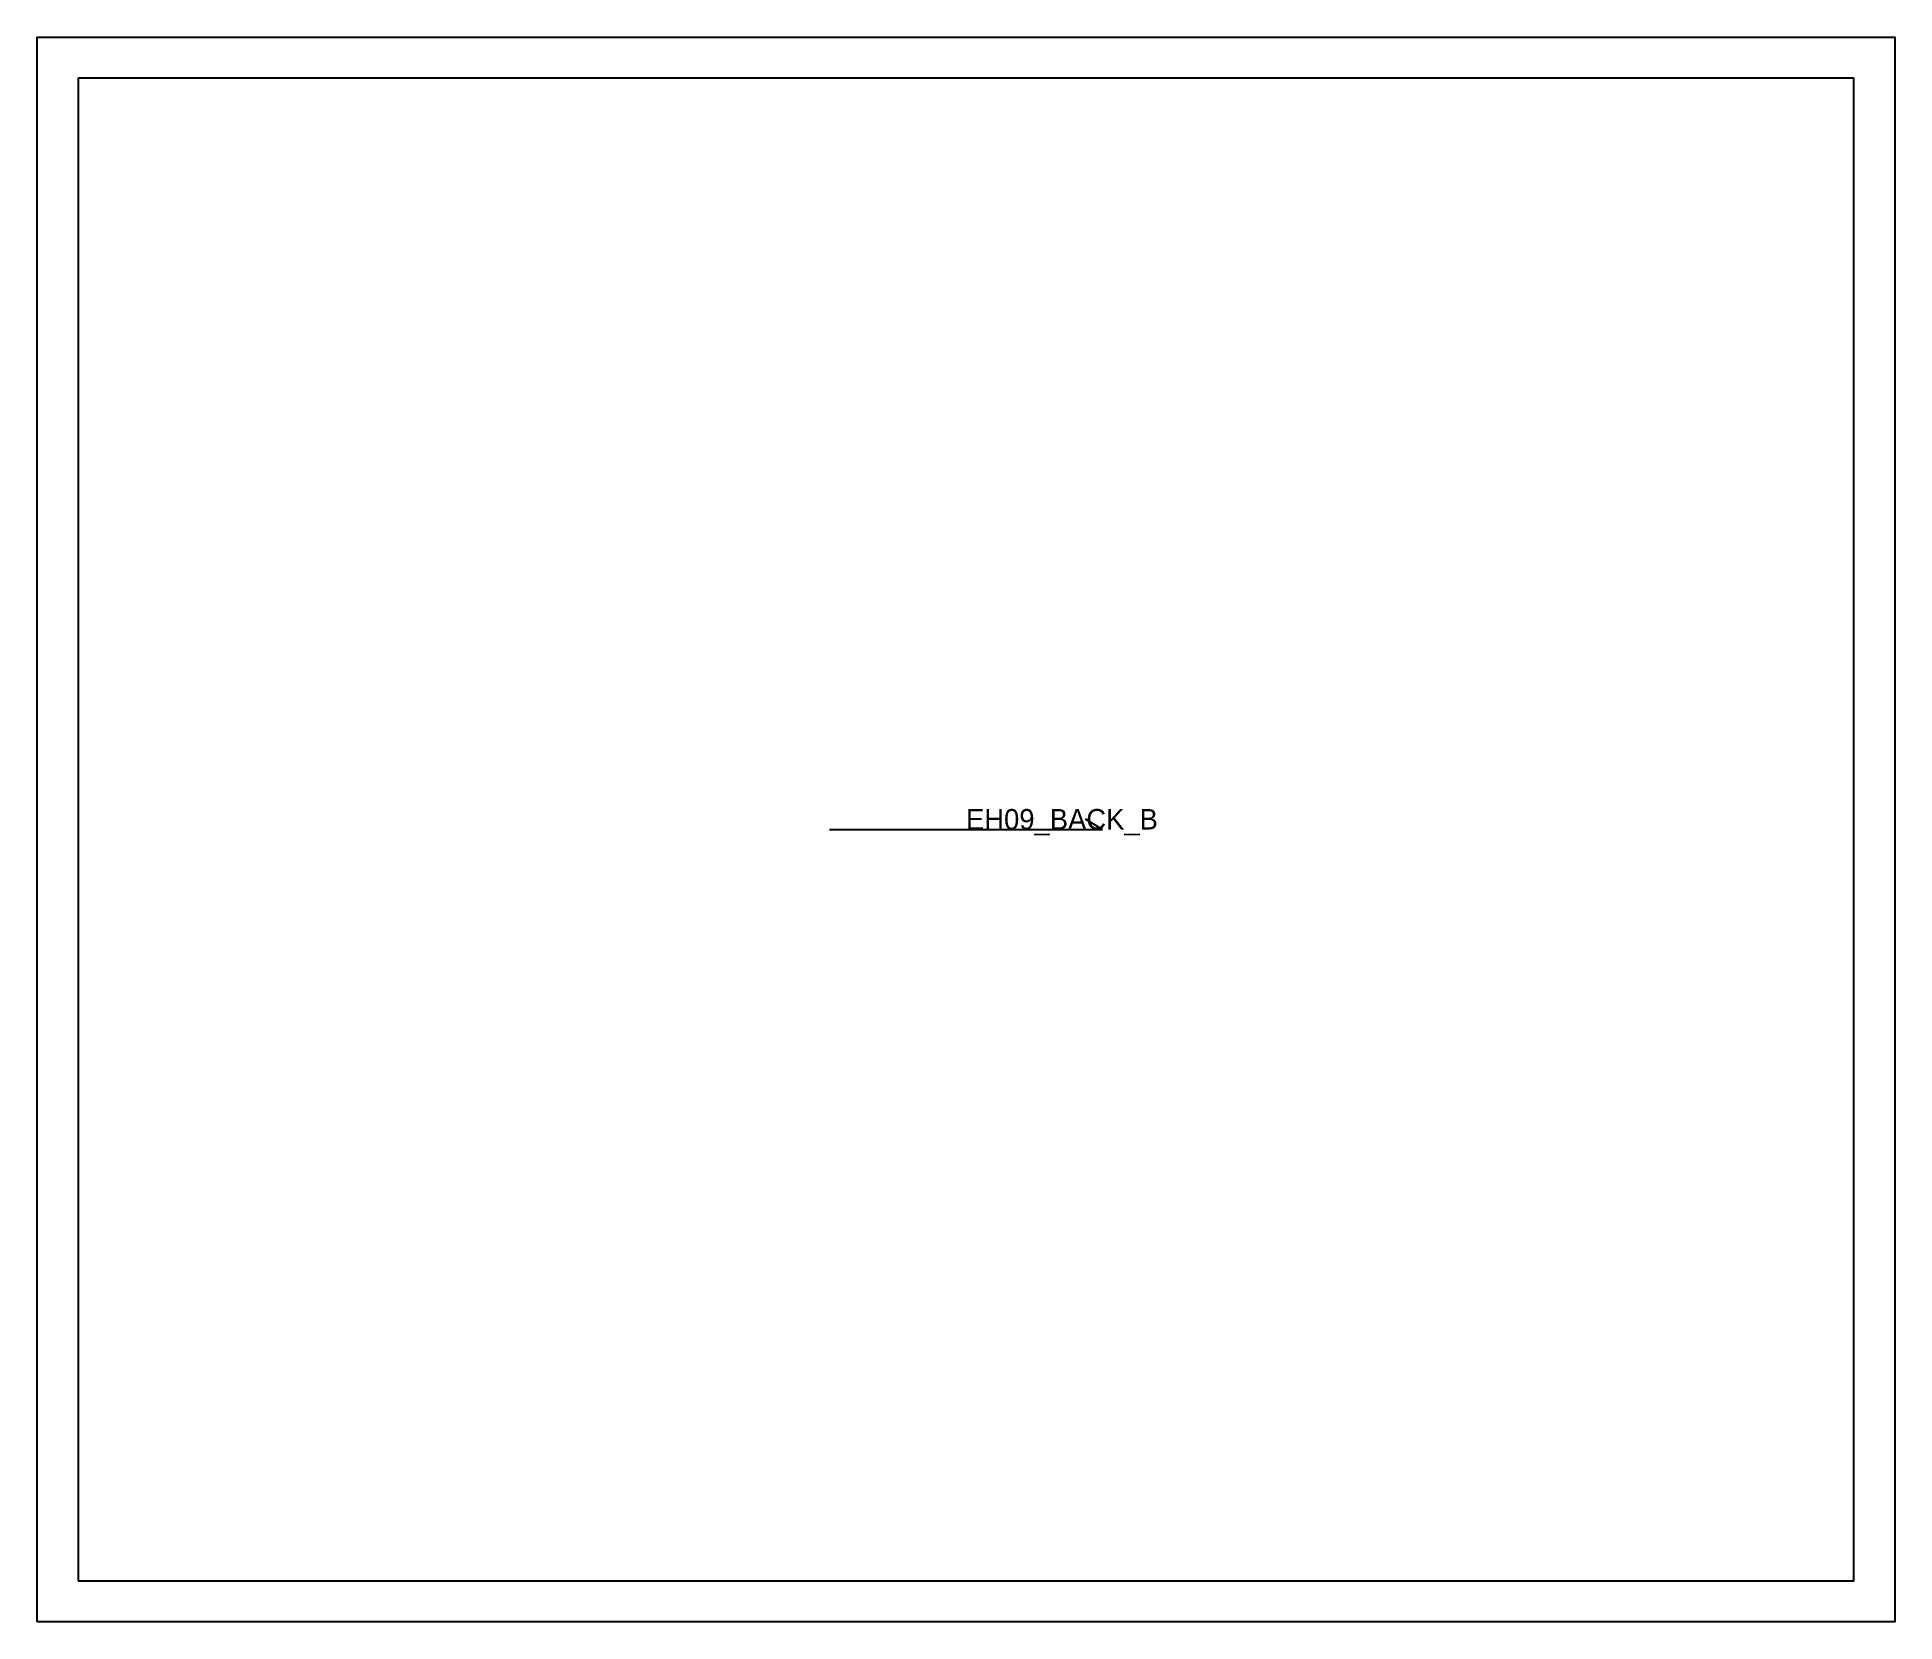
# Model space of a CAD drawing. Header units: millimetres. Extents: x -12 to 532, y -12 to 452.
import ezdxf

# ---------------------------------------------------------------- set-up
doc = ezdxf.new("R2010")
doc.units = ezdxf.units.MM
for name, color, linetype in [('CUT', 1, 'Continuous'), ('GRAIN', 3, 'Continuous'), ('LABEL', 7, 'Continuous'), ('SEW', 5, 'Continuous')]:
    doc.layers.add(name, color=color, linetype=linetype)

msp = doc.modelspace()

# ---------------------------------------------------------------- linework, layer by layer
at = {"layer": 'CUT'}
msp.add_lwpolyline([(-12, -12), (-12, 452.04), (532.04, 452.04), (532.04, -12), (-12, -12)], close=True, dxfattribs=at)
at = {"layer": 'GRAIN'}
for p, q in [((220.02, 220.02), (300.02, 220.02)), ((300.02, 220.02), (295.02, 223.02))]:
    msp.add_line(p, q, dxfattribs=at)
at = {"layer": 'SEW'}
msp.add_lwpolyline([(0, 0), (520.04, 0), (520.04, 440.04), (0, 440.04)], close=True, dxfattribs=at)

# ---------------------------------------------------------------- texts
at = {"layer": 'LABEL'}
msp.add_text('EH09_BACK_B', height=6, dxfattribs=at).set_placement((260.02, 220.02))

doc.saveas('drawing.dxf')
